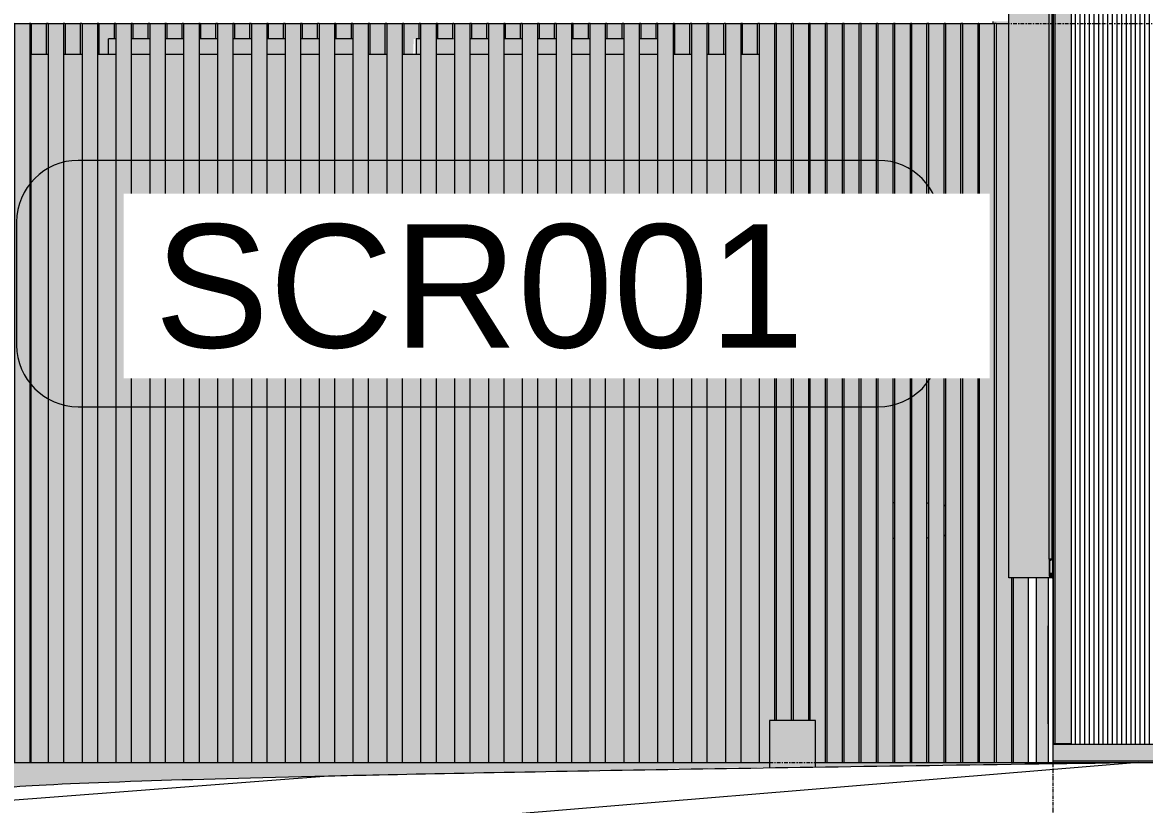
# Model space of a CAD drawing. Header units: millimetres. Extents: x -4612930 to -4329258, y -1064 to 30311.
# Drawn here: x -4581653 to -4578008, y 5063 to 7603 of the extents above; entities that cross this region are included whole.
import ezdxf

# ---------------------------------------------------------------- set-up
doc = ezdxf.new("R2010")
doc.units = ezdxf.units.MM
doc.linetypes.add('AEC_Center', pattern=[24, 12, -4, 4, -4])
doc.linetypes.add('Grid Line', pattern=[21, 12, -3, 3, -3])
for name, color, linetype, lineweight in [('A-DOOR', 31, 'Continuous', 5), ('A-DOOR-FRAM', 31, 'Continuous', 5), ('A-FLOR', 192, 'Continuous', 5), ('A-FLOR-LEVL', 51, 'Continuous', 5), ('A-GENM', 13, 'Continuous', 5), ('A-GLAZ-CURT', 52, 'Continuous', 5), ('A-GLAZ-CWMG', 51, 'Continuous', 5), ('A-WALL', 113, 'Continuous', 5), ('A-WALL-IDEN', 211, 'Continuous', 5), ('F-FIRE', 13, 'Continuous', 5), ('P-EQPM', 6, 'Continuous', 5), ('Q-SPCQ', 91, 'Continuous', 5), ('S-GRID', 1, 'Continuous', 5)]:
    doc.layers.add(name, color=color, linetype=linetype, lineweight=lineweight)
doc.styles.add('Arial_1', font='arial.ttf', dxfattribs={"height": 400})

# ---------------------------------------------------------------- blocks, each defined once
blk = doc.blocks.new('Hydrant_double4 - Hydrant_double-1019364-SOUTH WEST')
at = {"layer": 'F-FIRE'}
h = blk.add_hatch(color=256, dxfattribs=at)
h.paths.add_polyline_path([(-4578709.5, 5928.7), (-4578709.5, 6042.8), (-4578714.6, 6039.5), (-4578714.6, 5930.9)])
h.paths.add_polyline_path([(-4578659.5, 5935.6), (-4578654.6, 5940.3), (-4578654.6, 6032.3), (-4578659.5, 6034.1), (-4578659.5, 5937.5)])
for points in [[(-4578714.6, 5200), (-4578709.5, 5200), (-4578709.5, 5928.7), (-4578714.6, 5928.4), (-4578714.6, 5204)], [(-4578659.5, 5200), (-4578654.6, 5200), (-4578654.6, 5939.3), (-4578659.5, 5934.8), (-4578659.5, 5205.9)]]:
    blk.add_hatch(color=256, dxfattribs=at).paths.add_polyline_path(points)
for start, end in [(107.2804, 112.6211), (51.4071, 57.2588), (247.3789, 252.7196), (302.7412, 308.5929)]:
    blk.add_arc((-4578691.7, 5985.8), 60, start, end, dxfattribs=at)
blk = doc.blocks.new('Hydrant_double5 - Hydrant_double-1019381-SOUTH WEST')
at = {"layer": 'F-FIRE'}
h = blk.add_hatch(color=256, dxfattribs=at)
h.paths.add_polyline_path([(-4578819.5, 5927.7), (-4578820.2, 6043.7), (-4578824.6, 6040.3), (-4578824.6, 5929.7), (-4578820.2, 5927.8)])
h.paths.add_polyline_path([(-4578769.5, 5937.8), (-4578764.6, 5942), (-4578764.6, 6030.1), (-4578769.5, 6032.4), (-4578769.5, 5939.2)])
for points in [[(-4578824.6, 5200), (-4578819.5, 5200), (-4578820.2, 5927.8), (-4578824.6, 5927.8), (-4578824.6, 5207.4)], [(-4578764.6, 5200), (-4578764.6, 5941.5), (-4578769.5, 5936), (-4578769.5, 5200)]]:
    blk.add_hatch(color=256, dxfattribs=at).paths.add_polyline_path(points)
for start, end in [(105, 109.6012), (47.8904, 53.7421), (250.3988, 255), (306.2579, 312.1096)]:
    blk.add_arc((-4578804.6, 5985.8), 60, start, end, dxfattribs=at)
blk = doc.blocks.new('Rectangular Mullion - 50 x 50mm-1158589-SOUTH WEST')
at = {"layer": 'A-GLAZ-CWMG'}
blk.add_hatch(color=256, dxfattribs=at).paths.add_polyline_path([(-4578489.5, 5200), (-4578439.5, 5200), (-4578439.5, 5800), (-4578448.6, 5800), (-4578448.6, 7600), (-4578489.5, 7600), (-4578489.5, 5204.3)])
for p, q in [((-4578489.5, 7600), (-4578448.6, 7600)), ((-4578489.5, 7600), (-4578489.5, 5200)), ((-4578439.5, 5800), (-4578439.5, 5200))]:
    blk.add_line(p, q, dxfattribs=at)
blk = doc.blocks.new('Rectangular Mullion - 50 x 50mm-V15-SOUTH WEST')
at = {"layer": 'A-GLAZ-CWMG'}
blk.add_hatch(color=256, dxfattribs=at).paths.add_polyline_path([(-4578549.5, 5200), (-4578549.5, 7600), (-4578599.5, 7600), (-4578599.5, 5200)])
for p, q in [((-4578599.5, 7600), (-4578549.5, 7600)), ((-4578599.5, 7600), (-4578599.5, 5200)), ((-4578549.5, 7600), (-4578549.5, 5200))]:
    blk.add_line(p, q, dxfattribs=at)
blk = doc.blocks.new('Rectangular Mullion - 50 x 50mm-V16-SOUTH WEST')
at = {"layer": 'A-GLAZ-CWMG'}
blk.add_hatch(color=256, dxfattribs=at).paths.add_polyline_path([(-4579102.6, 5335.8), (-4579099.5, 5335.8), (-4579100.8, 7600), (-4579149.5, 7600), (-4579149.5, 5335.8), (-4579115.4, 5335.8)])
for p, q in [((-4579149.5, 7600), (-4579099.5, 7600)), ((-4579149.5, 7600), (-4579149.5, 5335.8)), ((-4579099.5, 7600), (-4579099.5, 5335.8))]:
    blk.add_line(p, q, dxfattribs=at)
blk = doc.blocks.new('Rectangular Mullion - 50 x 50mm-V17-SOUTH WEST')
at = {"layer": 'A-GLAZ-CWMG'}
blk.add_hatch(color=256, dxfattribs=at).paths.add_polyline_path([(-4579259.5, 5200), (-4579226, 5200), (-4579224.3, 5335.8), (-4579209.5, 5335.8), (-4579209.5, 7600), (-4579259.5, 7600), (-4579259.5, 5427.3)])
for p, q in [((-4579259.5, 7600), (-4579209.5, 7600)), ((-4579259.5, 7600), (-4579259.5, 5200)), ((-4579209.5, 7600), (-4579209.5, 5335.8))]:
    blk.add_line(p, q, dxfattribs=at)
blk = doc.blocks.new('Rectangular Mullion - 50 x 50mm-V20-SOUTH WEST')
at = {"layer": 'A-GLAZ-CWMG'}
blk.add_hatch(color=256, dxfattribs=at).paths.add_polyline_path([(-4581588, 7500), (-4581574.6, 7500), (-4581574.6, 7600), (-4581624.6, 7600), (-4581624.6, 7500), (-4581591.9, 7500)])
for p, q in [((-4581624.6, 7600), (-4581574.6, 7600)), ((-4581624.6, 7600), (-4581624.6, 7500)), ((-4581574.6, 7500), (-4581574.6, 7600))]:
    blk.add_line(p, q, dxfattribs=at)
blk = doc.blocks.new('Rectangular Mullion - 50 x 50mm-V21-SOUTH WEST')
at = {"layer": 'A-GLAZ-CWMG'}
blk.add_hatch(color=256, dxfattribs=at).paths.add_polyline_path([(-4581376.7, 7500), (-4581374.1, 7500), (-4581372, 7550), (-4581354.6, 7550), (-4581354.6, 7600), (-4581404.6, 7600), (-4581404.6, 7500), (-4581402.3, 7500)])
for p, q in [((-4581404.6, 7600), (-4581354.6, 7600)), ((-4581404.6, 7600), (-4581404.6, 7500)), ((-4581354.6, 7550), (-4581354.6, 7600))]:
    blk.add_line(p, q, dxfattribs=at)
blk = doc.blocks.new('Rectangular Mullion - 50 x 50mm-V22-SOUTH WEST')
at = {"layer": 'A-GLAZ-CWMG'}
blk.add_hatch(color=256, dxfattribs=at).paths.add_polyline_path([(-4581251.9, 7550), (-4581244.6, 7550), (-4581244.6, 7600), (-4581294.6, 7600), (-4581294.6, 7550), (-4581254.4, 7550)])
for p, q in [((-4581294.6, 7600), (-4581244.6, 7600)), ((-4581294.6, 7600), (-4581294.6, 7550)), ((-4581244.6, 7550), (-4581244.6, 7600))]:
    blk.add_line(p, q, dxfattribs=at)
blk = doc.blocks.new('Rectangular Mullion - 50 x 50mm-V23-SOUTH WEST')
at = {"layer": 'A-GLAZ-CWMG'}
blk.add_hatch(color=256, dxfattribs=at).paths.add_polyline_path([(-4579154.6, 5335.8), (-4579154.6, 7600), (-4579204.6, 7600), (-4579204.6, 5335.8), (-4579157.2, 5335.8)])
for p, q in [((-4579204.6, 7600), (-4579154.6, 7600)), ((-4579204.6, 7600), (-4579204.6, 5335.8)), ((-4579154.6, 5335.8), (-4579154.6, 7600))]:
    blk.add_line(p, q, dxfattribs=at)
blk = doc.blocks.new('Rectangular Mullion - 50 x 50mm-V24-SOUTH WEST')
at = {"layer": 'A-GLAZ-CWMG'}
blk.add_hatch(color=256, dxfattribs=at).paths.add_polyline_path([(-4579062.6, 5200), (-4579044.6, 5200), (-4579044.6, 7600), (-4579094.6, 7600), (-4579093.5, 5335.8), (-4579076.5, 5335.8), (-4579076.5, 5200)])
for p, q in [((-4579094.6, 7600), (-4579044.6, 7600)), ((-4579094.6, 7600), (-4579094.6, 5335.8)), ((-4579044.6, 5200), (-4579044.6, 7600))]:
    blk.add_line(p, q, dxfattribs=at)
blk = doc.blocks.new('Rectangular Mullion - 50 x 50mm-V19-SOUTH WEST')
at = {"layer": 'A-GLAZ-CWMG'}
blk.add_hatch(color=256, dxfattribs=at).paths.add_polyline_path([(-4582014.6142, 5200), (-4582014.6142, 7600), (-4582064.6142, 7600), (-4582064.6142, 5200)])
for p, q in [((-4582064.6142, 7600), (-4582014.6142, 7600)), ((-4582064.6142, 7600), (-4582064.6142, 5200)), ((-4582014.6142, 5200), (-4582014.6142, 7600))]:
    blk.add_line(p, q, dxfattribs=at)
blk = doc.blocks.new('Rectangular Mullion - 50 x 50mm-V25-SOUTH WEST')
at = {"layer": 'A-GLAZ-CWMG'}
blk.add_hatch(color=256, dxfattribs=at).paths.add_polyline_path([(-4578394.4, 5200), (-4578384.6, 5200), (-4578384.6, 5800), (-4578434.6, 5800), (-4578434.6, 5200), (-4578396.5, 5200)])
for p, q in [((-4578434.6, 5800), (-4578434.6, 5200)), ((-4578384.6, 5200), (-4578384.6, 5800))]:
    blk.add_line(p, q, dxfattribs=at)
blk = doc.blocks.new('Rectangular Mullion - 50 x 50mm-V28-SOUTH WEST')
at = {"layer": 'A-GLAZ-CWMG'}
blk.add_hatch(color=256, dxfattribs=at).paths.add_polyline_path([(-4578434.6, 5200), (-4578434.6, 5800), (-4578439.5, 5800), (-4578439.5, 5200)])
blk = doc.blocks.new('Rectangular Mullion - 50 x 50mm-V29-SOUTH WEST')
at = {"layer": 'A-GLAZ-CWMG'}
blk.add_hatch(color=256, dxfattribs=at).paths.add_polyline_path([(-4578355.2, 5200), (-4578319.6, 5200), (-4578319.6, 5800), (-4578359.5, 5800), (-4578359.5, 5200)])
blk.add_line((-4578359.5, 5800), (-4578359.5, 5200), dxfattribs=at)
blk = doc.blocks.new('Mechanical - Condensers - Mechanical - Condensers-1249279-SOUTH WEST')
at = {"layer": 'A-GENM'}
h = blk.add_hatch(color=256, dxfattribs=at)
h.paths.add_polyline_path([(-4581374.1, 7500), (-4581349.5, 7500), (-4581349.5, 7550), (-4581374.1, 7550)])
h.paths.add_polyline_path([(-4581134.6, 7500), (-4581129.5, 7500), (-4581129.5, 7550), (-4581189.5, 7550), (-4581189.5, 7500), (-4581168.1, 7500)])
h.paths.add_polyline_path([(-4581244.6, 7500), (-4581239.5, 7500), (-4581239.5, 7550), (-4581299.5, 7550), (-4581299.5, 7500), (-4581251.9, 7500)])
h = blk.add_hatch(color=256, dxfattribs=at)
h.paths.add_polyline_path([(-4581079.5, 7500), (-4581019.5, 7500), (-4581019.5, 7550), (-4581079.5, 7550), (-4581079.5, 7518.5)])
h.paths.add_polyline_path([(-4580624.4, 7500), (-4580579.5, 7501), (-4580579.5, 7550), (-4580639.5, 7550), (-4580639.5, 7500), (-4580634.6, 7500)])
h.paths.add_polyline_path([(-4580967.2, 7500), (-4580909.5, 7500), (-4580909.5, 7550), (-4580969.5, 7548.4), (-4580969.5, 7500)])
h.paths.add_polyline_path([(-4580711, 7500), (-4580689.5, 7500), (-4580689.5, 7550), (-4580749.5, 7550), (-4580749.5, 7500), (-4580711.8, 7500)])
h.paths.add_polyline_path([(-4580854.6, 7500), (-4580799.5, 7500), (-4580799.5, 7550), (-4580859.5, 7550), (-4580859.1, 7500)])
h = blk.add_hatch(color=256, dxfattribs=at)
h.paths.add_polyline_path([(-4580168.1, 7500), (-4580139.5, 7500), (-4580139.5, 7550), (-4580199.5, 7550), (-4580199.5, 7500), (-4580194.6, 7500)])
h.paths.add_polyline_path([(-4580269.6, 7500), (-4580249.5, 7500), (-4580251.6, 7550), (-4580309.5, 7550), (-4580309.5, 7500), (-4580275.8, 7500)])
h.paths.add_polyline_path([(-4580359.5, 7500), (-4580359.5, 7550), (-4580374.1, 7550), (-4580374.1, 7500), (-4580364.6, 7500)])
h = blk.add_hatch(color=256, dxfattribs=at)
h.paths.add_polyline_path([(-4579835.1, 7500), (-4579809.5, 7500), (-4579809.5, 7550), (-4579869.5, 7550), (-4579869.5, 7500), (-4579864.6, 7500)])
h.paths.add_polyline_path([(-4580089.5, 7500), (-4580029.5, 7500), (-4580029.5, 7550), (-4580089.5, 7550), (-4580089.5, 7511.1)])
h.paths.add_polyline_path([(-4579711.8, 7500), (-4579699.5, 7500), (-4579699.5, 7550), (-4579759.5, 7550), (-4579759.5, 7500), (-4579754.6, 7500)])
h.paths.add_polyline_path([(-4579624.4, 7500), (-4579589.5, 7500), (-4579589.5, 7550), (-4579649.5, 7550), (-4579649.5, 7500), (-4579644.6, 7500)])
h.paths.add_polyline_path([(-4579919.5, 7500), (-4579919.5, 7550), (-4579979.5, 7550), (-4579979.5, 7500), (-4579924.6, 7500)])
h = blk.add_hatch(color=256, dxfattribs=at)
h.paths.add_polyline_path([(-4581569.5, 5200), (-4581569.5, 7500), (-4581625.2, 7500), (-4581625.2, 5200)])
h.paths.add_polyline_path([(-4581519.5, 5200), (-4581459.5, 5200), (-4581459.5, 7500), (-4581519.5, 7500), (-4581519.5, 5427.3)])
h.paths.add_polyline_path([(-4581409.5, 5200), (-4581349.5, 5200), (-4581349.5, 7500), (-4581409.5, 7500), (-4581409.5, 5427.3)])
h = blk.add_hatch(color=256, dxfattribs=at)
h.paths.add_polyline_path([(-4581299.5, 5200), (-4581239.5, 5200), (-4581239.5, 7500), (-4581299.5, 7500), (-4581299.5, 5427.3)])
h.paths.add_polyline_path([(-4580639.5, 5200), (-4580579.5, 5200), (-4580579.5, 7500), (-4580639.5, 7500), (-4580639.5, 5427.3)])
h.paths.add_polyline_path([(-4581189.5, 5200), (-4581129.5, 5200), (-4581129.5, 7500), (-4581189.5, 7500), (-4581189.5, 5427.3)])
h.paths.add_polyline_path([(-4581079.5, 5200), (-4581019.5, 5200), (-4581019.5, 7500), (-4581079.5, 7500), (-4581079.5, 5427.3)])
h.paths.add_polyline_path([(-4580749.5, 5200), (-4580689.5, 5200), (-4580689.5, 7500), (-4580749.5, 7500), (-4580749.5, 5427.3)])
h.paths.add_polyline_path([(-4580799.5, 5200), (-4580799.5, 7500), (-4580859.5, 7500), (-4580859.5, 5200)])
h.paths.add_polyline_path([(-4580969.5, 5200), (-4580909.5, 5200), (-4580909.5, 7500), (-4580969.5, 7500), (-4580969.5, 5427.3)])
h.paths.add_polyline_path([(-4580529.5, 5200), (-4580469.5, 5200), (-4580469.5, 7500), (-4580529.5, 7500), (-4580529.5, 5427.3)])
h.paths.add_polyline_path([(-4579919.5, 5200), (-4579919.5, 7500), (-4579979.5, 7500), (-4579979.5, 5200)])
h.paths.add_polyline_path([(-4579869.5, 5200), (-4579809.5, 5200), (-4579809.5, 7500), (-4579869.5, 7500), (-4579869.5, 5427.3)])
h.paths.add_polyline_path([(-4579699.5, 5200), (-4579699.5, 7500), (-4579759.5, 7500), (-4579759.5, 5200)])
h.paths.add_polyline_path([(-4579649.5, 5200), (-4579589.5, 5200), (-4579589.5, 7500), (-4579649.5, 7500), (-4579649.5, 5427.3)])
h.paths.add_polyline_path([(-4580419.5, 5200), (-4580359.5, 5200), (-4580359.5, 7500), (-4580419.5, 7500), (-4580419.5, 5427.3)])
h.paths.add_polyline_path([(-4580309.5, 5200), (-4580249.5, 5200), (-4580251.6, 7500), (-4580309.5, 7500), (-4580309.5, 5427.3)])
h.paths.add_polyline_path([(-4579479.5, 5200), (-4579479.5, 7500), (-4579539.5, 7500), (-4579539.5, 5200)])
h.paths.add_polyline_path([(-4579429.5, 5200), (-4579369.5, 5200), (-4579369.5, 7500), (-4579429.5, 7500), (-4579429.5, 5427.3)])
h.paths.add_polyline_path([(-4579319.5, 5200), (-4579259.5, 5200), (-4579259.5, 7500), (-4579319.5, 7500), (-4579319.5, 5427.3)])
h.paths.add_polyline_path([(-4580199.5, 5200), (-4580139.5, 5200), (-4580139.5, 7500), (-4580199.5, 7500), (-4580199.5, 5427.3)])
h.paths.add_polyline_path([(-4580089.5, 5200), (-4580029.5, 5200), (-4580029.5, 7500), (-4580089.5, 7500), (-4580089.5, 5427.3)])
for p, q in [((-4581374.2, 7550), (-4581374.2, 7500)), ((-4581374.2, 7550), (-4581374.2, 7500)), ((-4581350, 7550), (-4581374.1, 7550)), ((-4581240.3, 7550), (-4581300.7, 7550)), ((-4581130, 7550), (-4581190.2, 7550)), ((-4581019.6, 7550), (-4581079.8, 7550)), ((-4580909.4, 7550), (-4580967.2, 7550)), ((-4580798.8, 7550), (-4580859, 7550)), ((-4580688.4, 7550), (-4580748.7, 7550)), ((-4580579.3, 7550), (-4580638.3, 7550)), ((-4580374.2, 7550), (-4580374.2, 7500)), ((-4580374.2, 7550), (-4580374.2, 7500)), ((-4580360.9, 7550), (-4580374.1, 7550)), ((-4580252.6, 7550), (-4580310.2, 7550)), ((-4580140.1, 7550), (-4580200.3, 7550)), ((-4580029.5, 7550), (-4580089.7, 7550)), ((-4579919.3, 7550), (-4579979.5, 7550)), ((-4579808.9, 7550), (-4579869.1, 7550)), ((-4579698.6, 7550), (-4579759, 7550)), ((-4579588.1, 7550), (-4579648.3, 7550)), ((-4581625.2, 7500), (-4581569.5, 7500)), ((-4581625.2, 5200), (-4581625.2, 7500)), ((-4581519.5, 7500), (-4581459.5, 7500)), ((-4581409.5, 7500), (-4581349.5, 7500)), ((-4581299.5, 7500), (-4581239.5, 7500)), ((-4581189.5, 7500), (-4581129.5, 7500)), ((-4581079.5, 7500), (-4581019.5, 7500)), ((-4580969.5, 7500), (-4580909.5, 7500)), ((-4580859.5, 7500), (-4580799.5, 7500)), ((-4580749.5, 7500), (-4580689.5, 7500)), ((-4580639.5, 7500), (-4580579.5, 7500)), ((-4580529.5, 7500), (-4580469.5, 7500)), ((-4580419.5, 7500), (-4580359.5, 7500)), ((-4580309.5, 7500), (-4580251.6, 7500)), ((-4580199.5, 7500), (-4580139.5, 7500)), ((-4580089.5, 7500), (-4580029.5, 7500)), ((-4579979.5, 7500), (-4579919.5, 7500)), ((-4579869.5, 7500), (-4579809.5, 7500)), ((-4579759.5, 7500), (-4579699.5, 7500)), ((-4579649.5, 7500), (-4579589.5, 7500)), ((-4579539.5, 7500), (-4579479.5, 7500)), ((-4579429.5, 7500), (-4579369.5, 7500)), ((-4579319.5, 7500), (-4579259.5, 7500))]:
    blk.add_line(p, q, dxfattribs=at)
blk = doc.blocks.new('Water Tanks - Water Tanks-1306764-SOUTH WEST')
at = {"layer": 'P-EQPM'}
h = blk.add_hatch(color=256, dxfattribs=at)
h.paths.add_polyline_path([(-4582009.5, 5200), (-4582009.5, 7600), (-4582014.6, 7600), (-4582014.6, 5200)])
h.paths.add_polyline_path([(-4581959.5, 5200), (-4581954.6, 5200), (-4581954.6, 7600), (-4581959.5, 7600), (-4581959.5, 5427.3)])
h.paths.add_polyline_path([(-4581904.6, 5200), (-4581899.5, 5200), (-4581899.5, 7600), (-4581904.6, 7600), (-4581904.6, 5427.3)])
h.paths.add_polyline_path([(-4581789.5, 5200), (-4581789.5, 7600), (-4581794.6, 7600), (-4581794.6, 5200)])
h.paths.add_polyline_path([(-4581844.6, 5200), (-4581844.6, 7600), (-4581849.5, 7600), (-4581849.5, 5200)])
h.paths.add_polyline_path([(-4581734.6, 5200), (-4581734.6, 7600), (-4581739.5, 7600), (-4581739.5, 5200)])
h.paths.add_polyline_path([(-4581684.6, 5200), (-4581679.5, 5200), (-4581679.5, 7600), (-4581684.6, 7600), (-4581684.6, 5427.3)])
h.paths.add_polyline_path([(-4581629.5, 5200), (-4581625.2, 5200), (-4581625.2, 7600), (-4581629.5, 7600), (-4581629.5, 5427.3)])
h.paths.add_polyline_path([(-4581574.6, 7500), (-4581569.5, 7500), (-4581569.5, 7600), (-4581574.6, 7600)])
h.paths.add_polyline_path([(-4581519.5, 7500), (-4581514.6, 7500), (-4581514.6, 7600), (-4581519.5, 7600)])
h.paths.add_polyline_path([(-4581459.5, 7500), (-4581459.5, 7600), (-4581464.6, 7600), (-4581464.6, 7500)])
h.paths.add_polyline_path([(-4581404.6, 7500), (-4581404.6, 7600), (-4581409.5, 7600), (-4581409.5, 7500)])
h.paths.add_polyline_path([(-4581074.6, 7550), (-4581074.6, 7600), (-4581079.5, 7600), (-4581079.5, 7550)])
h.paths.add_polyline_path([(-4581134.6, 7550), (-4581129.5, 7550), (-4581129.5, 7600), (-4581134.6, 7600)])
h.paths.add_polyline_path([(-4581184.6, 7550), (-4581184.6, 7600), (-4581189.5, 7600), (-4581189.5, 7550)])
h.paths.add_polyline_path([(-4581349.5, 7550), (-4581349.5, 7600), (-4581354.6, 7600), (-4581354.6, 7550)])
h.paths.add_polyline_path([(-4581024.6, 7550), (-4581019.5, 7550), (-4581019.5, 7600), (-4581024.6, 7600)])
h.paths.add_polyline_path([(-4581299.5, 7550), (-4581294.6, 7550), (-4581294.6, 7600), (-4581299.5, 7600)])
h.paths.add_polyline_path([(-4581239.5, 7550), (-4581239.5, 7600), (-4581244.6, 7600), (-4581244.6, 7550)])
h.paths.add_polyline_path([(-4580859.5, 7550), (-4580854.6, 7550), (-4580854.6, 7600), (-4580859.5, 7600)])
h.paths.add_polyline_path([(-4580964.6, 7550), (-4580964.6, 7600), (-4580969.5, 7600), (-4580967.2, 7550), (-4580966.9, 7550)])
h.paths.add_polyline_path([(-4580914.6, 7550), (-4580909.5, 7550), (-4580909.5, 7600), (-4580914.6, 7600)])
h = blk.add_hatch(color=256, dxfattribs=at)
h.paths.add_polyline_path([(-4579039.5, 5200), (-4579039.5, 7600), (-4579044.6, 7600), (-4579044.6, 5200)])
h.paths.add_polyline_path([(-4578549.5, 5200), (-4578544.6, 5200), (-4578546, 7600), (-4578549.5, 7600), (-4578549.5, 5204.8)])
h.paths.add_polyline_path([(-4578599.5, 5200), (-4578599.5, 7600), (-4578604.6, 7600), (-4578604.6, 5200)])
h.paths.add_polyline_path([(-4578984.6, 5200), (-4578984.6, 7600), (-4578989.5, 7600), (-4578989.5, 5200)])
h.paths.add_polyline_path([(-4578874.6, 5200), (-4578874.6, 7600), (-4578879.5, 7600), (-4578879.5, 5200)])
h.paths.add_polyline_path([(-4578934.6, 5200), (-4578929.5, 5200), (-4578929.5, 7600), (-4578934.6, 7600), (-4578934.6, 5427.3)])
h.paths.add_polyline_path([(-4579099.5, 5335.8), (-4579094.6, 5335.8), (-4579094.6, 7600), (-4579099.5, 7600), (-4579099.5, 5427.3)])
h.paths.add_polyline_path([(-4579154.6, 5335.8), (-4579149.5, 5335.8), (-4579149.5, 7600), (-4579154.6, 7600), (-4579154.6, 5427.3)])
h.paths.add_polyline_path([(-4579208.3, 5335.8), (-4579204.6, 5335.8), (-4579204.6, 7600), (-4579209.5, 7600), (-4579209.5, 5335.8)])
h.paths.add_polyline_path([(-4578764.6, 6030.1), (-4578764.6, 7600), (-4578769.5, 7600), (-4578769.5, 6033.8)])
h.paths.add_polyline_path([(-4578654.6, 6032.3), (-4578654.6, 7600), (-4578659.5, 7600), (-4578659.5, 6036)])
h.paths.add_polyline_path([(-4578714.6, 6040.7), (-4578709.5, 6043.7), (-4578709.5, 7600), (-4578714.6, 7600), (-4578714.6, 6043.7)])
h.paths.add_polyline_path([(-4578824.6, 6041.9), (-4578819.5, 6045.8), (-4578819.5, 7600), (-4578824.6, 7600), (-4578824.6, 6043.2)])
h.paths.add_polyline_path([(-4579484.6, 7500), (-4579479.5, 7500), (-4579479.5, 7600), (-4579484.6, 7600)])
h.paths.add_polyline_path([(-4579534.6, 7500), (-4579534.6, 7600), (-4579539.5, 7600), (-4579539.5, 7500)])
h.paths.add_polyline_path([(-4580414.6, 7500), (-4580414.6, 7600), (-4580419.5, 7600), (-4580418, 7500)])
h.paths.add_polyline_path([(-4579429.5, 7500), (-4579424.6, 7500), (-4579424.6, 7600), (-4579429.5, 7600)])
h.paths.add_polyline_path([(-4579369.5, 7500), (-4579369.5, 7600), (-4579374.6, 7600), (-4579374.6, 7500)])
h.paths.add_polyline_path([(-4579259.5, 7500), (-4579259.5, 7600), (-4579264.6, 7600), (-4579264.6, 7500)])
h.paths.add_polyline_path([(-4580474.6, 7500), (-4580469.5, 7500), (-4580469.5, 7600), (-4580474.6, 7600)])
h.paths.add_polyline_path([(-4580529.5, 7500), (-4580524.6, 7500), (-4580524.6, 7600), (-4580529.5, 7600)])
h.paths.add_polyline_path([(-4579319.5, 7500), (-4579314.6, 7500), (-4579314.6, 7600), (-4579319.5, 7600)])
h.paths.add_polyline_path([(-4580749.5, 7550), (-4580744.6, 7550), (-4580744.6, 7600), (-4580749.5, 7600)])
h.paths.add_polyline_path([(-4580689.5, 7550), (-4580689.5, 7600), (-4580694.6, 7600), (-4580694.6, 7550)])
h.paths.add_polyline_path([(-4579699.5, 7550), (-4579699.5, 7600), (-4579704.6, 7600), (-4579704.6, 7550)])
h.paths.add_polyline_path([(-4579754.6, 7550), (-4579754.6, 7600), (-4579759.5, 7600), (-4579759.5, 7550)])
h.paths.add_polyline_path([(-4580139.5, 7550), (-4580139.5, 7600), (-4580144.6, 7600), (-4580144.6, 7550)])
h.paths.add_polyline_path([(-4580194.6, 7550), (-4580194.6, 7600), (-4580199.5, 7600), (-4580199.5, 7550)])
h.paths.add_polyline_path([(-4579589.5, 7550), (-4579589.5, 7600), (-4579594.6, 7600), (-4579594.6, 7550)])
h.paths.add_polyline_path([(-4580804.6, 7550), (-4580799.5, 7550), (-4580799.5, 7600), (-4580804.6, 7600)])
h.paths.add_polyline_path([(-4580251.6, 7550), (-4580249.5, 7550), (-4580251.6, 7600), (-4580254.6, 7600), (-4580254.6, 7550)])
h.paths.add_polyline_path([(-4579644.6, 7550), (-4579644.6, 7600), (-4579649.5, 7600), (-4579649.5, 7550)])
h.paths.add_polyline_path([(-4580029.5, 7550), (-4580029.5, 7600), (-4580034.6, 7600), (-4580034.6, 7550)])
h.paths.add_polyline_path([(-4579974.6, 7550), (-4579974.6, 7600), (-4579979.5, 7600), (-4579979.5, 7550), (-4579977.1, 7550)])
h.paths.add_polyline_path([(-4580084.6, 7550), (-4580084.6, 7600), (-4580089.5, 7600), (-4580089.5, 7550)])
h.paths.add_polyline_path([(-4580639.5, 7550), (-4580634.6, 7550), (-4580634.6, 7600), (-4580639.5, 7600)])
h.paths.add_polyline_path([(-4580304.6, 7550), (-4580304.6, 7600), (-4580309.5, 7600), (-4580309.5, 7550)])
h.paths.add_polyline_path([(-4579809.5, 7550), (-4579809.5, 7600), (-4579814.6, 7600), (-4579814.6, 7550)])
h.paths.add_polyline_path([(-4579919.5, 7550), (-4579919.5, 7600), (-4579924.6, 7600), (-4579924.6, 7550)])
h.paths.add_polyline_path([(-4580359.5, 7550), (-4580359.5, 7600), (-4580364.6, 7600), (-4580364.6, 7550)])
h.paths.add_polyline_path([(-4580579.5, 7550), (-4580579.5, 7600), (-4580584.6, 7600), (-4580584.6, 7550)])
h.paths.add_polyline_path([(-4579869.5, 7550), (-4579864.6, 7550), (-4579864.6, 7600), (-4579869.5, 7600)])
for p, q in [((-4582010.8, 7600), (-4582015.2, 7600)), ((-4581954.9, 7600), (-4581960.3, 7600)), ((-4581899.7, 7600), (-4581904.9, 7600)), ((-4581845, 7600), (-4581850.2, 7600)), ((-4581790.6, 7600), (-4581795.9, 7600)), ((-4581735.8, 7600), (-4581740.6, 7600)), ((-4581679.6, 7600), (-4581684.8, 7600)), ((-4581625.8, 7600), (-4581630.7, 7600)), ((-4581570.1, 7600), (-4581575.1, 7600)), ((-4581515.5, 7600), (-4581520.5, 7600)), ((-4581460.2, 7600), (-4581465.2, 7600)), ((-4581405.5, 7600), (-4581410.4, 7600)), ((-4581350, 7600), (-4581355.1, 7600)), ((-4581295.5, 7600), (-4581300.3, 7600)), ((-4581239.8, 7600), (-4581244.8, 7600)), ((-4581185.4, 7600), (-4581190.3, 7600)), ((-4581129.6, 7600), (-4581134.8, 7600)), ((-4581075.3, 7600), (-4581080.1, 7600)), ((-4581019.9, 7600), (-4581025.1, 7600)), ((-4580965, 7600), (-4580969.8, 7600)), ((-4580910, 7600), (-4580915.2, 7600)), ((-4580854.6, 7600), (-4580859.6, 7600)), ((-4580799.9, 7600), (-4580805, 7600)), ((-4580744.9, 7600), (-4580749.8, 7600)), ((-4580689.6, 7600), (-4580694.7, 7600)), ((-4580634.9, 7600), (-4580639.8, 7600)), ((-4580579.6, 7600), (-4580584.8, 7600)), ((-4580524.8, 7600), (-4580529.6, 7600)), ((-4580469.6, 7600), (-4580474.8, 7600)), ((-4580414.6, 7600), (-4580418, 7600)), ((-4580359.5, 7600), (-4580364.7, 7600)), ((-4580304.6, 7600), (-4580309.5, 7600)), ((-4580251.5, 7600), (-4580254.6, 7600)), ((-4580194.5, 7600), (-4580199.4, 7600)), ((-4580139.4, 7600), (-4580144.6, 7600)), ((-4580084.5, 7600), (-4580089.3, 7600)), ((-4580029.3, 7600), (-4580034.4, 7600)), ((-4579974.6, 7600), (-4579979.4, 7600)), ((-4579919.1, 7600), (-4579924.3, 7600)), ((-4579864.4, 7600), (-4579869.2, 7600)), ((-4579809.2, 7600), (-4579814.4, 7600)), ((-4579754.1, 7600), (-4579759, 7600)), ((-4579699.3, 7600), (-4579704.4, 7600)), ((-4579644.1, 7600), (-4579649, 7600)), ((-4579589, 7600), (-4579594.1, 7600)), ((-4579534.3, 7600), (-4579539.3, 7600)), ((-4579478.7, 7600), (-4579483.9, 7600)), ((-4579424.5, 7600), (-4579429.2, 7600)), ((-4579368.7, 7600), (-4579373.9, 7600)), ((-4579314.1, 7600), (-4579318.9, 7600)), ((-4579258.7, 7600), (-4579263.9, 7600)), ((-4579203.9, 7600), (-4579208.7, 7600)), ((-4579148.8, 7600), (-4579154, 7600)), ((-4579093.7, 7600), (-4579098.5, 7600)), ((-4579038.7, 7600), (-4579044, 7600)), ((-4578983.8, 7600), (-4578988.5, 7600)), ((-4578928.4, 7600), (-4578933.6, 7600)), ((-4578874.3, 7600), (-4578878.9, 7600)), ((-4578818.2, 7600), (-4578823.3, 7600)), ((-4578763.5, 7600), (-4578768.5, 7600)), ((-4578709, 7600), (-4578714.6, 7600)), ((-4578654.6, 7600), (-4578659, 7600)), ((-4578598.5, 7600), (-4578604.4, 7600)), ((-4578546, 7600), (-4578548.7, 7600))]:
    blk.add_line(p, q, dxfattribs=at)
blk = doc.blocks.new('X_Door-Panel-Hinge-Standard - Standard-V85-SOUTH WEST')
at = {"layer": 'A-DOOR'}
for p, q in [((-4578319.6142, 5645), (-4578321.6142, 5643)), ((-4578321.6142, 5643), (-4578321.6142, 5327)), ((-4578319.6142, 5325), (-4578321.6142, 5327))]:
    blk.add_line(p, q, dxfattribs=at)
blk = doc.blocks.new('X_Door-Frame-Metal - Standard-2852073-SOUTH WEST')
at = {"layer": 'A-DOOR-FRAM'}
for p, q in [((-4578319.6142, 5200), (-4578319.6142, 5800)), ((-4578305.6142, 5800), (-4578305.6142, 5200))]:
    blk.add_line(p, q, dxfattribs=at)
blk = doc.blocks.new('Generic Models 21 - Generic Models 13-2246435-SOUTH WEST')
at = {"layer": 'A-GENM'}
blk.add_hatch(color=256, dxfattribs=at).paths.add_polyline_path([(-4578489.5, 7600), (-4578448.6, 7600), (-4578448.6, 7606.6), (-4578499.9, 7606.6), (-4578499.9, 7600), (-4578494.6, 7600)])
for p, q in [((-4578499.9, 7600), (-4578499.9, 7606.6)), ((-4578489.5, 7600), (-4578494.6, 7600))]:
    blk.add_line(p, q, dxfattribs=at)
blk = doc.blocks.new('Bollard_Typical - 150mm Diameter - BOL001 _fixed_-1895789-SOUTH WEST')
at = {"layer": 'Q-SPCQ'}
for points in [[(-4579226, 5182.8), (-4579157.2, 5185.5), (-4579157.2, 5335.8), (-4579226, 5335.8), (-4579226, 5182.9)], [(-4579157.2, 5183.9), (-4579076.5, 5187.3), (-4579076.5, 5335.8), (-4579157.2, 5335.8), (-4579157.2, 5183.9)]]:
    blk.add_hatch(color=256, dxfattribs=at).paths.add_polyline_path(points)
at = {"layer": 'Q-SPCQ', "lineweight": 18}
for p, q in [((-4579226.3, 5335.8), (-4579226.3, 5182.8)), ((-4579157.2, 5335.8), (-4579226.3, 5335.8)), ((-4579076.3, 5335.8), (-4579157.2, 5335.8)), ((-4579076.3, 5185.1), (-4579076.3, 5335.8))]:
    blk.add_line(p, q, dxfattribs=at)
blk = doc.blocks.new('FP_219-SOUTH WEST')
at = {"layer": 'A-GENM'}
blk.add_line((-4578306.6, 5860), (-4578306.6, 5813.3), dxfattribs=at)
blk = doc.blocks.new('MulticellPanel_Polycarbonate_Danpal_1040w - Grey-V218-SOUTH WEST')
at = {"layer": 'A-GENM'}
blk.add_blockref('FP_219-SOUTH WEST', (0, 0), dxfattribs=at)
blk = doc.blocks.new('Rectangular Mullion - Frame_Framed Facade_Danpal_DPANMF BT1-1262948-SOUTH WEST')
at = {"layer": 'A-GLAZ-CWMG'}
blk.add_hatch(color=256, dxfattribs=at).paths.add_polyline_path([(-4578307.7, 5800), (-4578304.6, 5802.3), (-4578306.6, 5813.3), (-4578315, 5813.3), (-4578315, 5805.5), (-4578307.7, 5805.5)])
for p, q in [((-4578311.1, 5858.9), (-4578317, 5858.9)), ((-4578317, 5858.9), (-4578317, 5805.5)), ((-4578315, 5813.3), (-4578315, 5857.4)), ((-4578315, 5857.4), (-4578311.1, 5857.4)), ((-4578311.1, 5857.4), (-4578311.1, 5858.9)), ((-4578317, 5805.5), (-4578307.7, 5805.5)), ((-4578304.6, 5813.3), (-4578315, 5813.3)), ((-4578307.7, 5805.5), (-4578307.7, 5800)), ((-4578307.7, 5800), (-4578304.6, 5800))]:
    blk.add_line(p, q, dxfattribs=at)
blk = doc.blocks.new('Rectangular Mullion - Frame_Framed Facade_Danpal_DPANMF BT1-2878399-SOUTH WEST')
at = {"layer": 'A-GLAZ-CWMG'}
for p, q in [((-4578317, 5858.9), (-4578311.1, 5858.9)), ((-4578311.1, 5857.4), (-4578315, 5857.4)), ((-4578311.1, 5858.9), (-4578311.1, 5857.4))]:
    blk.add_line(p, q, dxfattribs=at)
blk = doc.blocks.new('Rectangular Mullion - Frame_Framed Facade_Danpal_DPANMF BT1-1262946-SOUTH WEST')
at = {"layer": 'A-GLAZ-CWMG'}
for points in [[(-4578315, 5860), (-4578307.7, 5860), (-4578307.7, 9300), (-4578317, 9300), (-4578317, 5860)], [(-4578304.6, 5860), (-4578304.6, 9300), (-4578307.7, 9300), (-4578305.6, 5860)]]:
    blk.add_hatch(color=256, dxfattribs=at).paths.add_polyline_path(points)
for p, q in [((-4578317, 5860), (-4578317, 9300)), ((-4578307.7, 5860), (-4578307.7, 9300)), ((-4578307.7, 5860), (-4578317, 5860)), ((-4578304.6, 5860), (-4578307.7, 5860))]:
    blk.add_line(p, q, dxfattribs=at)
blk = doc.blocks.new('Rectangular Mullion - Frame_Framed Facade_Danpal_DPANMF BT2-V223-SOUTH WEST')
at = {"layer": 'A-GLAZ-CWMG'}
for points in [[(-4578304.6, 5260), (-4578299.1, 5260), (-4578299.1, 8700), (-4578304.6, 8700), (-4578304.6, 5284.9)], [(-4578288.3, 5260), (-4578245.7, 5260), (-4578245.7, 8700), (-4578299.1, 8700), (-4578299.1, 5260)]]:
    blk.add_hatch(color=256, dxfattribs=at).paths.add_polyline_path(points)
for p, q in [((-4578304.6, 8700), (-4578304.6, 5260)), ((-4578299.1, 8700), (-4578299.1, 5260)), ((-4578245.7, 8700), (-4578245.7, 5260)), ((-4578299.1, 5260), (-4578304.6, 5260)), ((-4578245.7, 5260), (-4578299.1, 5260))]:
    blk.add_line(p, q, dxfattribs=at)
blk = doc.blocks.new('FP_227-SOUTH WEST')
at = {"layer": 'A-GENM'}
blk.add_line((-4577751.9, 5258.9), (-4577751.9, 8700), dxfattribs=at)
blk = doc.blocks.new('MulticellPanel_Polycarbonate_Danpal_1040w - Grey-2878637-SOUTH WEST')
at = {"layer": 'A-GENM'}
h = blk.add_hatch(dxfattribs=at)
h.set_pattern_fill('FP_144', color=256, style=0, pattern_type=2)
h.set_pattern_definition([(90, (-4578021.614, 6956.646), (15, -9e-16), [])])
h.paths.add_polyline_path([(-4577773.9, 5258.9), (-4577754.9, 5258.9), (-4577754.9, 8700), (-4578245.7, 8700), (-4578245.7, 5260), (-4577777.5, 5258.9)])
for p in [(-4578245.7, 8700), (-4577751.9, 8700)]:
    blk.add_line(p, (-4577754.9, 8700), dxfattribs=at)
blk.add_blockref('FP_227-SOUTH WEST', (0, 0), dxfattribs=at)
blk = doc.blocks.new('Rectangular Mullion - Frame_Framed Facade_Danpal_DPANMF BT1-2878634-SOUTH WEST')
at = {"layer": 'A-GLAZ-CWMG'}
for points in [[(-4578304.6, 5205.5), (-4577751.9, 5205.5), (-4577751.9, 5258.9), (-4578304.6, 5258.9)], [(-4577863.8, 5200), (-4577751.9, 5200), (-4577751.9, 5205.5), (-4578304.6, 5205.5), (-4578304.6, 5200), (-4577892.6, 5200)]]:
    blk.add_hatch(color=256, dxfattribs=at).paths.add_polyline_path(points)
for p, q in [((-4578304.6, 5205.5), (-4578304.6, 5258.9)), ((-4578304.6, 5258.9), (-4577751.9, 5258.9)), ((-4578304.6, 5200), (-4578304.6, 5205.5)), ((-4578304.6, 5205.5), (-4577751.9, 5205.5)), ((-4578304.6, 5200), (-4577751.9, 5200))]:
    blk.add_line(p, q, dxfattribs=at)
blk = doc.blocks.new('Wall Tag - Wall Tag 15W-1077267-SOUTH WEST')
at = {"layer": 'A-WALL-IDEN'}
for p, q in [((-4578872, 7155.3), (-4581472, 7155.3)), ((-4581672, 6955.3), (-4581672, 6555.3)), ((-4578672, 6555.3), (-4578672, 6955.3)), ((-4581472, 6355.3), (-4578872, 6355.3))]:
    blk.add_line(p, q, dxfattribs=at)
for centre, start, end in [((-4581472, 6955.3), 90, 180), ((-4578872, 6955.3), 360, 90), ((-4581472, 6555.3), 180, 270), ((-4578872, 6555.3), 270, 0)]:
    blk.add_arc(centre, 200, start, end, dxfattribs=at)

msp = doc.modelspace()

# ---------------------------------------------------------------- hatches: boundary and pattern name
at = {"layer": 'A-FLOR'}
h = msp.add_hatch(color=256, dxfattribs=at)
h.paths.add_polyline_path([(-4582304.6, 5105.5), (-4581696.7, 5120), (-4581580.2, 5127.3), (-4581279.3, 5139.5), (-4580812.6, 5152.7), (-4580021.4, 5169.3), (-4579226, 5185.5), (-4579226, 5200), (-4582304.6, 5200), (-4582304.6, 5105.6)])
h.paths.add_polyline_path([(-4579076.5, 5185.1), (-4578314.7, 5198.7), (-4578314.7, 5200), (-4579076.5, 5198.2), (-4579076.5, 5185.1)])
msp.add_hatch(color=256, dxfattribs=at).paths.add_polyline_path([(-4578314.7, 5196.1), (-4578304.6, 5198.2), (-4578304.6, 5200), (-4578314.7, 5198.2), (-4578314.7, 5196.1)])
at = {"layer": 'A-WALL'}
msp.add_hatch(color=256, dxfattribs=at).paths.add_polyline_path([(-4578410.4, 5800), (-4578307.7, 5800), (-4578307.7, 5805.5), (-4578317, 5805.5), (-4578315, 5813.3), (-4578306.6, 5813.3), (-4578307.7, 5860), (-4578317, 5860), (-4578317, 12175.4), (-4578448.6, 12175.4), (-4578448.6, 5800)])
h = msp.add_hatch(color=256, dxfattribs=at)
h.paths.add_polyline_path([(-4578027.3, 5200), (-4578304.6, 5198.2), (-4578304.6, 5196.3), (-4578065.2, 5199.5)])
h.paths.add_polyline_path([(-4569308.8, 5135), (-4550065.5, 5155), (-4550065.5, 5200), (-4577777.5, 5197.7), (-4575418.5, 5178), (-4571232.2, 5148), (-4569434.8, 5135.8)])

# ---------------------------------------------------------------- linework, layer by layer
at = {"layer": 'A-FLOR'}
for p, q in [((-4578027.3, 5200), (-4583697.6, 4731.7)), ((-4582304.6, 5200), (-4579225.8, 5200)), ((-4579076.5, 5200), (-4578314.7, 5200)), ((-4578314.7, 5200), (-4578304.6, 5200)), ((-4578314.7, 5200), (-4578314.7, 5196.1)), ((-4586566.8, 4705), (-4580658.6, 5156.4))]:
    msp.add_line(p, q, dxfattribs=at)
for points, knots in [([(-4580658.6, 5156.4), (-4580605.5, 5157.6), (-4580248.6, 5165.5), (-4579452.3, 5180), (-4578530, 5193.3), (-4578027.3, 5200)], [-0.5454545, -0.5454545, -0.5454545, -0.5454545, -0.5, -0.25, 0, 0, 0, 0]), ([(-4578027.3, 5200), (-4577451.8, 5194.6), (-4576645.6, 5187.6), (-4575769.2, 5180.7), (-4575574.5, 5179.2)], [-1, -1, -1, -1, -0.75, -0.68, -0.68, -0.68, -0.68]), ([(-4581696.7, 5120), (-4581611.2, 5126.7), (-4581348.6, 5138.8), (-4580897.7, 5150.9), (-4580658.6, 5156.4)], [-1, -1, -1, -1, -0.75, -0.5454545, -0.5454545, -0.5454545, -0.5454545])]:
    msp.add_open_spline(points, degree=3, knots=knots, dxfattribs=at)
at = {"layer": 'A-FLOR-LEVL', "linetype": 'AEC_Center'}
for p, q in [((-4612130.4, 7600), (-4477321.8, 7600)), ((-4612130.4, 5200), (-4477321.8, 5200))]:
    msp.add_line(p, q, dxfattribs=at)
at = {"layer": 'A-WALL'}
for p, q in [((-4578448.6, 5800), (-4578448.6, 12177)), ((-4578307.7, 5800), (-4578448.6, 5800)), ((-4578304.6, 5195.7), (-4578304.6, 5200))]:
    msp.add_line(p, q, dxfattribs=at)
at = {"layer": 'S-GRID', "linetype": 'Grid Line'}
msp.add_line((-4578304.6, -610), (-4578304.6, 25305.1), dxfattribs=at)

# ---------------------------------------------------------------- block references
at = {"layer": 'A-DOOR'}
for name in ['X_Door-Frame-Metal - Standard-2852073-SOUTH WEST', 'X_Door-Panel-Hinge-Standard - Standard-V85-SOUTH WEST']:
    msp.add_blockref(name, (0, 0), dxfattribs=at)
at = {"layer": 'A-GENM'}
for name in ['Generic Models 21 - Generic Models 13-2246435-SOUTH WEST', 'Mechanical - Condensers - Mechanical - Condensers-1249279-SOUTH WEST']:
    msp.add_blockref(name, (0, 0), dxfattribs=at)
at = {"layer": 'A-GLAZ-CURT'}
for name in ['MulticellPanel_Polycarbonate_Danpal_1040w - Grey-2878637-SOUTH WEST', 'MulticellPanel_Polycarbonate_Danpal_1040w - Grey-V218-SOUTH WEST']:
    msp.add_blockref(name, (0, 0), dxfattribs=at)
at = {"layer": 'A-GLAZ-CWMG'}
for name, p in [('Rectangular Mullion - Frame_Framed Facade_Danpal_DPANMF BT1-1262946-SOUTH WEST', (0, 0)), ('Rectangular Mullion - Frame_Framed Facade_Danpal_DPANMF BT2-V223-SOUTH WEST', (0, 0)), ('Rectangular Mullion - 50 x 50mm-V15-SOUTH WEST', (-3080, 0)), ('Rectangular Mullion - 50 x 50mm-V20-SOUTH WEST', (0, 0)), ('Rectangular Mullion - 50 x 50mm-V15-SOUTH WEST', (-2970, 0)), ('Rectangular Mullion - 50 x 50mm-V20-SOUTH WEST', (110, 0)), ('Rectangular Mullion - 50 x 50mm-V15-SOUTH WEST', (-2860, 0)), ('Rectangular Mullion - 50 x 50mm-V21-SOUTH WEST', (0, 0)), ('Rectangular Mullion - 50 x 50mm-V15-SOUTH WEST', (-2750, 0)), ('Rectangular Mullion - 50 x 50mm-V22-SOUTH WEST', (0, 0)), ('Rectangular Mullion - 50 x 50mm-V15-SOUTH WEST', (-2640, 0)), ('Rectangular Mullion - 50 x 50mm-V22-SOUTH WEST', (110, 0)), ('Rectangular Mullion - 50 x 50mm-V15-SOUTH WEST', (-2530, 0)), ('Rectangular Mullion - 50 x 50mm-V22-SOUTH WEST', (220, 0)), ('Rectangular Mullion - 50 x 50mm-V15-SOUTH WEST', (-2420, 0)), ('Rectangular Mullion - 50 x 50mm-V22-SOUTH WEST', (330, 0)), ('Rectangular Mullion - 50 x 50mm-V15-SOUTH WEST', (-2310, 0)), ('Rectangular Mullion - 50 x 50mm-V22-SOUTH WEST', (440, 0)), ('Rectangular Mullion - 50 x 50mm-V15-SOUTH WEST', (-2200, 0)), ('Rectangular Mullion - 50 x 50mm-V22-SOUTH WEST', (550, 0)), ('Rectangular Mullion - 50 x 50mm-V15-SOUTH WEST', (-2090, 0)), ('Rectangular Mullion - 50 x 50mm-V22-SOUTH WEST', (660, 0)), ('Rectangular Mullion - 50 x 50mm-V15-SOUTH WEST', (-1980, 0)), ('Rectangular Mullion - 50 x 50mm-V20-SOUTH WEST', (1100, 0)), ('Rectangular Mullion - 50 x 50mm-V15-SOUTH WEST', (-1870, 0)), ('Rectangular Mullion - 50 x 50mm-V21-SOUTH WEST', (990, 0)), ('Rectangular Mullion - 50 x 50mm-V15-SOUTH WEST', (-1760, 0)), ('Rectangular Mullion - 50 x 50mm-V22-SOUTH WEST', (990, 0)), ('Rectangular Mullion - 50 x 50mm-V15-SOUTH WEST', (-1650, 0)), ('Rectangular Mullion - 50 x 50mm-V22-SOUTH WEST', (1100, 0)), ('Rectangular Mullion - 50 x 50mm-V15-SOUTH WEST', (-1540, 0)), ('Rectangular Mullion - 50 x 50mm-V22-SOUTH WEST', (1210, 0)), ('Rectangular Mullion - 50 x 50mm-V15-SOUTH WEST', (-1430, 0)), ('Rectangular Mullion - 50 x 50mm-V22-SOUTH WEST', (1320, 0)), ('Rectangular Mullion - 50 x 50mm-V15-SOUTH WEST', (-1320, 0)), ('Rectangular Mullion - 50 x 50mm-V22-SOUTH WEST', (1430, 0)), ('Rectangular Mullion - 50 x 50mm-V15-SOUTH WEST', (-1210, 0)), ('Rectangular Mullion - 50 x 50mm-V22-SOUTH WEST', (1540, 0)), ('Rectangular Mullion - 50 x 50mm-V15-SOUTH WEST', (-1100, 0)), ('Rectangular Mullion - 50 x 50mm-V22-SOUTH WEST', (1650, 0)), ('Rectangular Mullion - 50 x 50mm-V15-SOUTH WEST', (-990, 0)), ('Rectangular Mullion - 50 x 50mm-V20-SOUTH WEST', (2090, 0)), ('Rectangular Mullion - 50 x 50mm-V15-SOUTH WEST', (-880, 0)), ('Rectangular Mullion - 50 x 50mm-V20-SOUTH WEST', (2200, 0)), ('Rectangular Mullion - 50 x 50mm-V15-SOUTH WEST', (-770, 0)), ('Rectangular Mullion - 50 x 50mm-V20-SOUTH WEST', (2310, 0)), ('Rectangular Mullion - 50 x 50mm-V17-SOUTH WEST', (0, 0)), ('Rectangular Mullion - 50 x 50mm-V23-SOUTH WEST', (0, 0)), ('Rectangular Mullion - 50 x 50mm-V16-SOUTH WEST', (0, 0)), ('Rectangular Mullion - 50 x 50mm-V24-SOUTH WEST', (0, 0)), ('Rectangular Mullion - 50 x 50mm-V15-SOUTH WEST', (-440, 0)), ('Rectangular Mullion - 50 x 50mm-V19-SOUTH WEST', (3080, 0)), ('Rectangular Mullion - 50 x 50mm-V15-SOUTH WEST', (-330, 0)), ('Rectangular Mullion - 50 x 50mm-V19-SOUTH WEST', (3190, 0)), ('Rectangular Mullion - 50 x 50mm-V15-SOUTH WEST', (-220, 0)), ('Rectangular Mullion - 50 x 50mm-V19-SOUTH WEST', (3300, 0)), ('Rectangular Mullion - 50 x 50mm-V15-SOUTH WEST', (-110, 0)), ('Rectangular Mullion - 50 x 50mm-V19-SOUTH WEST', (3410, 0)), ('Rectangular Mullion - 50 x 50mm-V15-SOUTH WEST', (0, 0)), ('Rectangular Mullion - 50 x 50mm-V19-SOUTH WEST', (3520, 0)), ('Rectangular Mullion - 50 x 50mm-1158589-SOUTH WEST', (0, 0)), ('Rectangular Mullion - Frame_Framed Facade_Danpal_DPANMF BT1-1262948-SOUTH WEST', (0, 0)), ('Rectangular Mullion - Frame_Framed Facade_Danpal_DPANMF BT1-2878399-SOUTH WEST', (0, 0)), ('Rectangular Mullion - 50 x 50mm-V28-SOUTH WEST', (0, 0)), ('Rectangular Mullion - 50 x 50mm-V25-SOUTH WEST', (0, 0)), ('Rectangular Mullion - 50 x 50mm-V29-SOUTH WEST', (0, 0)), ('Rectangular Mullion - Frame_Framed Facade_Danpal_DPANMF BT1-2878634-SOUTH WEST', (0, 0))]:
    msp.add_blockref(name, p, dxfattribs=at)
at = {"layer": 'A-WALL-IDEN'}
msp.add_blockref('Wall Tag - Wall Tag 15W-1077267-SOUTH WEST', (0, 0), dxfattribs=at)
at = {"layer": 'F-FIRE'}
for name in ['Hydrant_double5 - Hydrant_double-1019381-SOUTH WEST', 'Hydrant_double4 - Hydrant_double-1019364-SOUTH WEST']:
    msp.add_blockref(name, (0, 0), dxfattribs=at)
at = {"layer": 'P-EQPM'}
msp.add_blockref('Water Tanks - Water Tanks-1306764-SOUTH WEST', (0, 0), dxfattribs=at)
at = {"layer": 'Q-SPCQ'}
msp.add_blockref('Bollard_Typical - 150mm Diameter - BOL001 _fixed_-1895789-SOUTH WEST', (0, 0), dxfattribs=at)

# ---------------------------------------------------------------- next in the draw order: texts
at = {"layer": 'A-WALL-IDEN', "insert": (-4581224.6, 6947.6), "char_height": 400, "width": 2613.501, "attachment_point": 1, "style": 'Arial_1', "bg_fill": 3, "box_fill_scale": 1.25, "bg_fill_color": 256, "bg_fill_true_color": 13158600, "bg_fill_transparency": 0}
msp.add_mtext('SCR001', dxfattribs=at)

doc.saveas('drawing.dxf')
